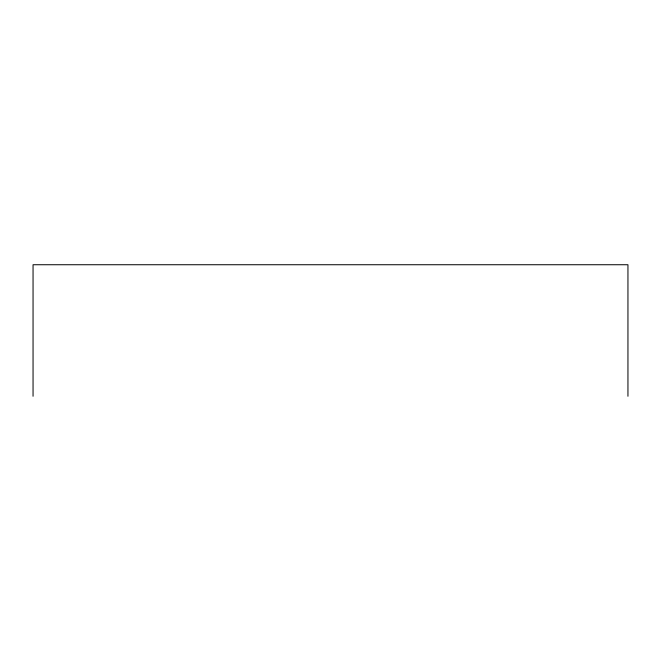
<?xml version="1.0" encoding="UTF-8"?>
<svg xmlns="http://www.w3.org/2000/svg" width="661" height="661" viewBox="0 0 661 661"><rect width="100%" height="100%" fill="white"/><g stroke="black" fill="none" stroke-linecap="round" stroke-linejoin="round"><path stroke-width="0.99" d="M627.95 396.261L627.95 264.739L33.05 264.739L33.05 396.261"/></g></svg>
